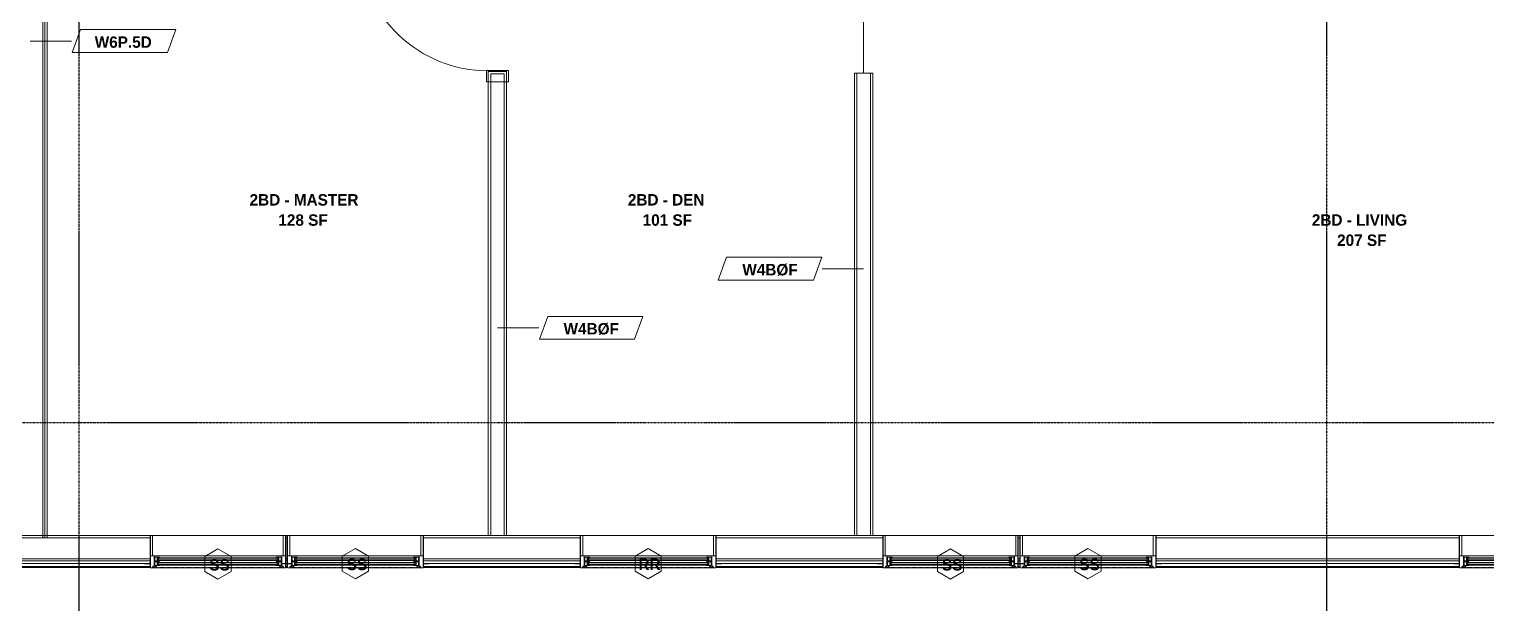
# Model space of a CAD drawing. Header units: inches. Extents: x -4058 to -1781, y 9814 to 12264.
# Drawn here: x -2513.4 to -2131.4, y 11238.3 to 11389 of the extents above; entities that cross this region are included whole.
import ezdxf

# ---------------------------------------------------------------- set-up
doc = ezdxf.new("R2010")
doc.units = ezdxf.units.IN
doc.header["$MEASUREMENT"] = 0
doc.linetypes.add('Dash', pattern=[0.25, 0.125, -0.125])
doc.linetypes.add('Grid Line 1_2_', pattern=[0.875, 0.5, -0.125, 0.125, -0.125])
for name, color, linetype, lineweight in [('0-1', 7, 'Continuous', 5), ('0-2', 7, 'Continuous', 9), ('A-AREA-IDEN', 2, 'Continuous', 9), ('A-DETL-GENF-HDLN-1', 7, 'Dash', 9), ('A-DETL-GENF-HDLN-2', 1, 'Continuous', 18), ('A-DOOR-3', 31, 'Continuous', 9), ('A-DOOR-4', 31, 'Continuous', 30), ('A-FLOR-2', 192, 'Continuous', 9), ('A-GLAZ', 151, 'Continuous', 18), ('A-GLAZ-1', 10, 'Continuous', 30), ('A-GLAZ-2', 7, 'Continuous', 9), ('A-GLAZ-IDEN', 152, 'Continuous', 9), ('A-WALL', 113, 'Continuous', 18), ('A-WALL-1', 7, 'Continuous', 9), ('A-WALL-2', 250, 'Continuous', 18), ('A-WALL-3', 113, 'Continuous', 9), ('A-WALL-IDEN', 211, 'Continuous', 9), ('I-WALL-1', 7, 'Continuous', 9), ('S-GRID-1', 1, 'Grid Line 1_2_', 30)]:
    doc.layers.add(name, color=color, linetype=linetype, lineweight=lineweight)
doc.styles.add('Century Gothic_B', font='GOTHICB.TTF', dxfattribs={"height": 3})

# ---------------------------------------------------------------- blocks, each defined once
blk = doc.blocks.new('Window-Double_Hung-Marvin-Essential - 1-WIDE _TEMP LOWER_ ESDH3066-3454269-UNIT PLANS - 2ND FLOOR')
at = {"layer": 'A-DETL-GENF-HDLN-1'}
blk.add_line((16.1, -4.22), (-16.5, -4.22), dxfattribs=at)
at = {"layer": 'A-DETL-GENF-HDLN-2'}
for p, q in [((-17.13, 4.19), (-17.75, 4.19)), ((-17.13, -1.16), (-17.13, 4.19)), ((17.12, 4.19), (17.75, 4.19)), ((17.12, 4.19), (17.12, -1.16)), ((-19.25, -3.23), (-19.25, -3.19)), ((-19.25, -3.19), (-17.9, -3.19)), ((-17.75, -3.23), (-19.25, -3.23)), ((-17.9, -3.19), (-17.9, -3.08)), ((-17.9, -3.08), (-17.75, -3.08)), ((-16.72, -1.19), (-17.75, -1.19)), ((-17.75, -4.28), (-17.75, -1.19)), ((-16.72, -3.77), (-16.72, -1.19)), ((-16.38, -3.77), (-16.72, -3.77)), ((-16.56, -1.53), (-15.34, -1.53)), ((-16.56, -1.53), (-16.56, -2.47)), ((-15.34, -2.47), (-16.56, -2.47)), ((-16.56, -2.75), (-15.34, -2.75)), ((-16.56, -2.75), (-16.56, -3.69)), ((-15.34, -3.69), (-16.56, -3.69)), ((-16.38, -3.87), (-16.38, -3.77)), ((-15.28, -1.65), (-15.94, -1.65)), ((-15.94, -1.65), (-15.94, -2.37)), ((-15.94, -2.37), (-15.28, -2.37)), ((-15.28, -2.87), (-15.94, -2.87)), ((-15.94, -2.87), (-15.94, -3.59)), ((-15.94, -3.59), (-15.28, -3.59)), ((-15.84, -1.66), (-15.84, -2.35)), ((-15.84, -2.88), (-15.84, -3.57)), ((-15.54, -1.79), (-15.54, -2.23)), ((-15.54, -3.01), (-15.54, -3.45)), ((-15.34, -1.53), (-15.28, -1.59)), ((-15.34, -2.47), (-15.28, -2.41)), ((-15.34, -2.75), (-15.28, -2.81)), ((-15.34, -3.69), (-15.28, -3.63)), ((-15.28, -1.59), (-15.28, -1.65)), ((-15.28, -2.37), (-15.28, -2.41)), ((-15.28, -2.81), (-15.28, -2.87)), ((-15.28, -3.59), (-15.28, -3.63)), ((15.34, -1.53), (15.28, -1.59)), ((15.28, -1.59), (15.28, -1.65)), ((15.28, -1.65), (15.94, -1.65)), ((15.28, -2.37), (15.28, -2.41)), ((15.94, -2.37), (15.28, -2.37)), ((15.34, -2.47), (15.28, -2.41)), ((15.34, -2.75), (15.28, -2.81)), ((15.28, -2.81), (15.28, -2.87)), ((15.28, -2.87), (15.94, -2.87)), ((15.28, -3.59), (15.28, -3.63)), ((15.94, -3.59), (15.28, -3.59)), ((15.34, -3.69), (15.28, -3.63)), ((16.56, -1.53), (15.34, -1.53)), ((15.34, -2.47), (16.56, -2.47)), ((16.56, -2.75), (15.34, -2.75)), ((15.34, -3.69), (16.56, -3.69)), ((15.54, -1.79), (15.54, -2.23)), ((15.54, -3.01), (15.54, -3.45)), ((15.84, -1.66), (15.84, -2.35)), ((15.84, -2.88), (15.84, -3.57)), ((15.94, -1.65), (15.94, -2.37)), ((15.94, -2.87), (15.94, -3.59)), ((16.38, -3.87), (16.38, -3.77)), ((16.38, -3.77), (16.72, -3.77)), ((16.56, -1.53), (16.56, -2.47)), ((16.56, -2.75), (16.56, -3.69)), ((16.72, -3.77), (16.72, -1.19)), ((16.72, -1.19), (17.75, -1.19)), ((17.75, -4.28), (17.75, -1.19)), ((17.9, -3.08), (17.75, -3.08)), ((17.75, -3.23), (19.25, -3.23)), ((17.9, -3.19), (17.9, -3.08)), ((19.25, -3.19), (17.9, -3.19)), ((19.25, -3.23), (19.25, -3.19)), ((-17.75, -4.28), (-17.16, -4.28)), ((-17.08, -3.87), (-17.16, -4.28)), ((-17.08, -3.87), (-16.19, -3.87)), ((-16.85, -4.25), (-16.85, -3.87)), ((-16.3, -4.25), (-16.85, -4.25)), ((-16.18, -4.01), (-16.3, -4.01)), ((-16.3, -4.01), (-16.3, -4.25)), ((-16.19, -3.87), (-16.19, -3.97)), ((-16.19, -3.97), (-16.1, -3.97)), ((-16.18, -4.22), (-16.18, -4.01)), ((-16.18, -4.22), (-16.1, -4.22)), ((-16.1, -3.97), (-16.1, -4.22)), ((16.19, -3.97), (16.1, -3.97)), ((16.1, -3.97), (16.1, -4.22)), ((16.18, -4.22), (16.1, -4.22)), ((16.18, -4.22), (16.18, -4.01)), ((16.18, -4.01), (16.3, -4.01)), ((17.08, -3.87), (16.19, -3.87)), ((16.19, -3.87), (16.19, -3.97)), ((16.3, -4.01), (16.3, -4.25)), ((16.3, -4.25), (16.85, -4.25)), ((16.85, -4.25), (16.85, -3.87)), ((17.08, -3.87), (17.16, -4.28)), ((17.75, -4.28), (17.16, -4.28))]:
    blk.add_line(p, q, dxfattribs=at)
at = {"layer": 'A-GLAZ'}
for p, q in [((15.84, -1.66), (-15.84, -1.66)), ((15.84, -1.79), (-15.84, -1.79)), ((15.84, -2.23), (-15.84, -2.23)), ((15.84, -2.35), (-15.84, -2.35)), ((15.84, -2.88), (-15.84, -2.88)), ((15.84, -3.01), (-15.84, -3.01)), ((15.84, -3.45), (-15.84, -3.45)), ((15.84, -3.57), (-15.84, -3.57))]:
    blk.add_line(p, q, dxfattribs=at)
at = {"layer": 'A-GLAZ-1'}
for p, q in [((-17.75, -1.16), (-17.75, 4.19)), ((17.75, 4.19), (17.75, -1.16)), ((-17.75, -4.28), (-17.75, -1.19)), ((17.75, -1.19), (17.75, -4.28))]:
    blk.add_line(p, q, dxfattribs=at)
at = {"layer": 'A-GLAZ-2'}
for p, q in [((-17.75, 4.19), (17.75, 4.19)), ((-17.75, -1.19), (17.75, -1.19)), ((17.75, -4.28), (-17.75, -4.28)), ((17.75, -4.19), (20.46, -4.19)), ((20.46, -4.25), (17.75, -4.25)), ((20.46, -4.19), (20.46, -4.25))]:
    blk.add_line(p, q, dxfattribs=at)
blk = doc.blocks.new('Window-Double_Hung-Marvin-Essential - 2-WIDE _TEMP ALL LOW_ ESDH3066-3454271-UNIT PLANS - 2ND FLOOR')
at = {"layer": 'A-DETL-GENF-HDLN-1'}
blk.add_line((16.1, -4.22), (-16.5, -4.22), dxfattribs=at)
at = {"layer": 'A-DETL-GENF-HDLN-2'}
for p, q in [((-17.13, 4.19), (-17.75, 4.19)), ((-17.13, -1.16), (-17.13, 4.19)), ((17.12, 4.19), (17.75, 4.19)), ((17.12, 4.19), (17.12, -1.16)), ((-19.25, -3.23), (-19.25, -3.19)), ((-19.25, -3.19), (-17.9, -3.19)), ((-17.75, -3.23), (-19.25, -3.23)), ((-17.9, -3.19), (-17.9, -3.08)), ((-17.9, -3.08), (-17.75, -3.08)), ((-16.72, -1.19), (-17.75, -1.19)), ((-17.75, -4.28), (-17.75, -1.19)), ((-16.72, -3.77), (-16.72, -1.19)), ((-16.38, -3.77), (-16.72, -3.77)), ((-16.56, -1.53), (-15.34, -1.53)), ((-16.56, -1.53), (-16.56, -2.47)), ((-15.34, -2.47), (-16.56, -2.47)), ((-16.56, -2.75), (-15.34, -2.75)), ((-16.56, -2.75), (-16.56, -3.69)), ((-15.34, -3.69), (-16.56, -3.69)), ((-16.38, -3.87), (-16.38, -3.77)), ((-15.28, -1.65), (-15.94, -1.65)), ((-15.94, -1.65), (-15.94, -2.37)), ((-15.94, -2.37), (-15.28, -2.37)), ((-15.28, -2.87), (-15.94, -2.87)), ((-15.94, -2.87), (-15.94, -3.59)), ((-15.94, -3.59), (-15.28, -3.59)), ((-15.84, -1.66), (-15.84, -2.35)), ((-15.84, -2.88), (-15.84, -3.57)), ((-15.54, -1.79), (-15.54, -2.23)), ((-15.54, -3.01), (-15.54, -3.45)), ((-15.34, -1.53), (-15.28, -1.59)), ((-15.34, -2.47), (-15.28, -2.41)), ((-15.34, -2.75), (-15.28, -2.81)), ((-15.34, -3.69), (-15.28, -3.63)), ((-15.28, -1.59), (-15.28, -1.65)), ((-15.28, -2.37), (-15.28, -2.41)), ((-15.28, -2.81), (-15.28, -2.87)), ((-15.28, -3.59), (-15.28, -3.63)), ((15.34, -1.53), (15.28, -1.59)), ((15.28, -1.59), (15.28, -1.65)), ((15.28, -1.65), (15.94, -1.65)), ((15.28, -2.37), (15.28, -2.41)), ((15.94, -2.37), (15.28, -2.37)), ((15.34, -2.47), (15.28, -2.41)), ((15.34, -2.75), (15.28, -2.81)), ((15.28, -2.81), (15.28, -2.87)), ((15.28, -2.87), (15.94, -2.87)), ((15.28, -3.59), (15.28, -3.63)), ((15.94, -3.59), (15.28, -3.59)), ((15.34, -3.69), (15.28, -3.63)), ((16.56, -1.53), (15.34, -1.53)), ((15.34, -2.47), (16.56, -2.47)), ((16.56, -2.75), (15.34, -2.75)), ((15.34, -3.69), (16.56, -3.69)), ((15.54, -1.79), (15.54, -2.23)), ((15.54, -3.01), (15.54, -3.45)), ((15.84, -1.66), (15.84, -2.35)), ((15.84, -2.88), (15.84, -3.57)), ((15.94, -1.65), (15.94, -2.37)), ((15.94, -2.87), (15.94, -3.59)), ((16.38, -3.87), (16.38, -3.77)), ((16.38, -3.77), (16.72, -3.77)), ((16.56, -1.53), (16.56, -2.47)), ((16.56, -2.75), (16.56, -3.69)), ((16.72, -3.77), (16.72, -1.19)), ((16.72, -1.19), (17.75, -1.19)), ((17.75, -4.28), (17.75, -1.19)), ((17.9, -3.08), (17.75, -3.08)), ((17.75, -3.23), (19.25, -3.23)), ((17.9, -3.19), (17.9, -3.08)), ((19.25, -3.19), (17.9, -3.19)), ((19.25, -3.23), (19.25, -3.19)), ((-17.75, -4.28), (-17.16, -4.28)), ((-17.08, -3.87), (-17.16, -4.28)), ((-17.08, -3.87), (-16.19, -3.87)), ((-16.85, -4.25), (-16.85, -3.87)), ((-16.3, -4.25), (-16.85, -4.25)), ((-16.18, -4.01), (-16.3, -4.01)), ((-16.3, -4.01), (-16.3, -4.25)), ((-16.19, -3.87), (-16.19, -3.97)), ((-16.19, -3.97), (-16.1, -3.97)), ((-16.18, -4.22), (-16.18, -4.01)), ((-16.18, -4.22), (-16.1, -4.22)), ((-16.1, -3.97), (-16.1, -4.22)), ((16.19, -3.97), (16.1, -3.97)), ((16.1, -3.97), (16.1, -4.22)), ((16.18, -4.22), (16.1, -4.22)), ((16.18, -4.22), (16.18, -4.01)), ((16.18, -4.01), (16.3, -4.01)), ((17.08, -3.87), (16.19, -3.87)), ((16.19, -3.87), (16.19, -3.97)), ((16.3, -4.01), (16.3, -4.25)), ((16.3, -4.25), (16.85, -4.25)), ((16.85, -4.25), (16.85, -3.87)), ((17.08, -3.87), (17.16, -4.28)), ((17.75, -4.28), (17.16, -4.28))]:
    blk.add_line(p, q, dxfattribs=at)
at = {"layer": 'A-GLAZ'}
for p, q in [((15.84, -1.66), (-15.84, -1.66)), ((15.84, -1.79), (-15.84, -1.79)), ((15.84, -2.23), (-15.84, -2.23)), ((15.84, -2.35), (-15.84, -2.35)), ((15.84, -2.88), (-15.84, -2.88)), ((15.84, -3.01), (-15.84, -3.01)), ((15.84, -3.45), (-15.84, -3.45)), ((15.84, -3.57), (-15.84, -3.57))]:
    blk.add_line(p, q, dxfattribs=at)
at = {"layer": 'A-GLAZ-1'}
for p, q in [((-17.75, -1.16), (-17.75, 4.19)), ((17.75, 4.19), (17.75, -1.16)), ((-17.75, -4.28), (-17.75, -1.19)), ((17.75, -1.19), (17.75, -4.28))]:
    blk.add_line(p, q, dxfattribs=at)
at = {"layer": 'A-GLAZ-2'}
for p, q in [((-17.75, 4.19), (17.75, 4.19)), ((-17.75, -1.19), (17.75, -1.19)), ((17.75, -4.28), (-17.75, -4.28)), ((17.75, -4.19), (20.21, -4.19)), ((20.21, -4.25), (17.75, -4.25)), ((20.21, -4.19), (20.21, -4.25))]:
    blk.add_line(p, q, dxfattribs=at)
blk = doc.blocks.new('Window-Double_Hung-Marvin-Essential - 2-WIDE _TEMP ALL LOW_ ESDH3066-3454268-UNIT PLANS - 2ND FLOOR')
at = {"layer": 'A-DETL-GENF-HDLN-1'}
blk.add_line((16.1, 4.22), (-16.5, 4.22), dxfattribs=at)
at = {"layer": 'A-DETL-GENF-HDLN-2'}
for p, q in [((-17.75, 4.28), (-17.16, 4.28)), ((-17.75, 4.28), (-17.75, 1.19)), ((-17.08, 3.87), (-17.16, 4.28)), ((-17.08, 3.87), (-16.19, 3.87)), ((-16.85, 4.25), (-16.85, 3.87)), ((-16.3, 4.25), (-16.85, 4.25)), ((-16.38, 3.87), (-16.38, 3.77)), ((-16.3, 4.01), (-16.3, 4.25)), ((-16.18, 4.01), (-16.3, 4.01)), ((-16.19, 3.97), (-16.1, 3.97)), ((-16.19, 3.87), (-16.19, 3.97)), ((-16.18, 4.22), (-16.1, 4.22)), ((-16.18, 4.22), (-16.18, 4.01)), ((-16.1, 3.97), (-16.1, 4.22)), ((16.18, 4.22), (16.1, 4.22)), ((16.1, 3.97), (16.1, 4.22)), ((16.19, 3.97), (16.1, 3.97)), ((16.18, 4.22), (16.18, 4.01)), ((16.18, 4.01), (16.3, 4.01)), ((16.19, 3.87), (16.19, 3.97)), ((17.08, 3.87), (16.19, 3.87)), ((16.3, 4.01), (16.3, 4.25)), ((16.3, 4.25), (16.85, 4.25)), ((16.38, 3.87), (16.38, 3.77)), ((16.85, 4.25), (16.85, 3.87)), ((17.08, 3.87), (17.16, 4.28)), ((17.75, 4.28), (17.16, 4.28)), ((17.75, 4.28), (17.75, 1.19)), ((-19.25, 3.23), (-19.25, 3.19)), ((-17.75, 3.23), (-19.25, 3.23)), ((-19.25, 3.19), (-17.9, 3.19)), ((-17.9, 3.19), (-17.9, 3.08)), ((-17.9, 3.08), (-17.75, 3.08)), ((-16.72, 1.19), (-17.75, 1.19)), ((-17.13, 1.16), (-17.13, -4.19)), ((-16.38, 3.77), (-16.72, 3.77)), ((-16.72, 3.77), (-16.72, 1.19)), ((-15.34, 3.69), (-16.56, 3.69)), ((-16.56, 2.75), (-16.56, 3.69)), ((-16.56, 2.75), (-15.34, 2.75)), ((-15.34, 2.47), (-16.56, 2.47)), ((-16.56, 1.53), (-16.56, 2.47)), ((-16.56, 1.53), (-15.34, 1.53)), ((-15.94, 2.87), (-15.94, 3.59)), ((-15.94, 3.59), (-15.28, 3.59)), ((-15.28, 2.87), (-15.94, 2.87)), ((-15.94, 1.65), (-15.94, 2.37)), ((-15.94, 2.37), (-15.28, 2.37)), ((-15.28, 1.65), (-15.94, 1.65)), ((-15.84, 2.88), (-15.84, 3.57)), ((-15.84, 1.66), (-15.84, 2.35)), ((-15.54, 3.01), (-15.54, 3.45)), ((-15.54, 1.79), (-15.54, 2.23)), ((-15.34, 3.69), (-15.28, 3.63)), ((-15.34, 2.75), (-15.28, 2.81)), ((-15.34, 2.47), (-15.28, 2.41)), ((-15.34, 1.53), (-15.28, 1.59)), ((-15.28, 3.59), (-15.28, 3.63)), ((-15.28, 2.81), (-15.28, 2.87)), ((-15.28, 2.37), (-15.28, 2.41)), ((-15.28, 1.59), (-15.28, 1.65)), ((15.34, 3.69), (15.28, 3.63)), ((15.28, 3.59), (15.28, 3.63)), ((15.94, 3.59), (15.28, 3.59)), ((15.28, 2.81), (15.28, 2.87)), ((15.28, 2.87), (15.94, 2.87)), ((15.34, 2.75), (15.28, 2.81)), ((15.34, 2.47), (15.28, 2.41)), ((15.28, 2.37), (15.28, 2.41)), ((15.94, 2.37), (15.28, 2.37)), ((15.28, 1.59), (15.28, 1.65)), ((15.28, 1.65), (15.94, 1.65)), ((15.34, 1.53), (15.28, 1.59)), ((15.34, 3.69), (16.56, 3.69)), ((16.56, 2.75), (15.34, 2.75)), ((15.34, 2.47), (16.56, 2.47)), ((16.56, 1.53), (15.34, 1.53)), ((15.54, 3.01), (15.54, 3.45)), ((15.54, 1.79), (15.54, 2.23)), ((15.84, 2.88), (15.84, 3.57)), ((15.84, 1.66), (15.84, 2.35)), ((15.94, 2.87), (15.94, 3.59)), ((15.94, 1.65), (15.94, 2.37)), ((16.38, 3.77), (16.72, 3.77)), ((16.56, 2.75), (16.56, 3.69)), ((16.56, 1.53), (16.56, 2.47)), ((16.72, 3.77), (16.72, 1.19)), ((16.72, 1.19), (17.75, 1.19)), ((17.12, -4.19), (17.12, 1.16)), ((17.75, 3.23), (19.25, 3.23)), ((17.9, 3.08), (17.75, 3.08)), ((17.9, 3.19), (17.9, 3.08)), ((19.25, 3.19), (17.9, 3.19)), ((19.25, 3.23), (19.25, 3.19)), ((-17.13, -4.19), (-17.75, -4.19)), ((17.12, -4.19), (17.75, -4.19))]:
    blk.add_line(p, q, dxfattribs=at)
at = {"layer": 'A-GLAZ'}
for p, q in [((15.84, 3.57), (-15.84, 3.57)), ((15.84, 3.45), (-15.84, 3.45)), ((15.84, 3.01), (-15.84, 3.01)), ((15.84, 2.88), (-15.84, 2.88)), ((15.84, 2.35), (-15.84, 2.35)), ((15.84, 2.23), (-15.84, 2.23)), ((15.84, 1.79), (-15.84, 1.79)), ((15.84, 1.66), (-15.84, 1.66))]:
    blk.add_line(p, q, dxfattribs=at)
at = {"layer": 'A-GLAZ-1'}
for p, q in [((-17.75, 4.28), (-17.75, 1.19)), ((17.75, 1.19), (17.75, 4.28)), ((-17.75, 1.16), (-17.75, -4.19)), ((17.75, -4.19), (17.75, 1.16))]:
    blk.add_line(p, q, dxfattribs=at)
at = {"layer": 'A-GLAZ-2'}
for p, q in [((17.75, 4.28), (-17.75, 4.28)), ((20.21, 4.25), (17.75, 4.25)), ((17.75, 4.19), (20.21, 4.19)), ((20.21, 4.19), (20.21, 4.25)), ((-17.75, 1.19), (17.75, 1.19)), ((-17.75, -4.19), (17.75, -4.19))]:
    blk.add_line(p, q, dxfattribs=at)
blk = doc.blocks.new('CTR - 1st Phase - Shell_rvt-1-UNIT PLANS - 2ND FLOOR')
at = {"layer": 'A-WALL-1'}
for p, q in [((-2481.68, 11256.26), (-2566.24, 11256.26)), ((-2445.67, 11256.26), (-2446.18, 11256.26)), ((-2368.94, 11256.26), (-2410.17, 11256.26)), ((-2289.68, 11256.26), (-2333.44, 11256.26)), ((-2253.67, 11256.26), (-2254.18, 11256.26)), ((-2138.54, 11256.26), (-2218.17, 11256.26)), ((-2481.68, 11250.89), (-2481.68, 11250.92)), ((-2446.18, 11250.92), (-2446.18, 11250.89)), ((-2445.67, 11250.89), (-2445.67, 11250.92)), ((-2410.17, 11250.92), (-2410.17, 11250.89)), ((-2368.94, 11250.89), (-2368.94, 11250.92)), ((-2333.44, 11250.92), (-2333.44, 11250.89)), ((-2289.68, 11250.89), (-2289.68, 11250.92)), ((-2254.18, 11250.92), (-2254.18, 11250.89)), ((-2253.67, 11250.89), (-2253.67, 11250.92)), ((-2218.17, 11250.92), (-2218.17, 11250.89)), ((-2138.54, 11250.89), (-2138.54, 11250.92)), ((-2566.24, 11247.89), (-2484.14, 11247.89)), ((-2446.18, 11247.89), (-2445.67, 11247.89)), ((-2407.71, 11247.89), (-2368.94, 11247.89)), ((-2330.73, 11247.89), (-2292.14, 11247.89)), ((-2254.18, 11247.89), (-2253.67, 11247.89)), ((-2215.71, 11247.89), (-2138.54, 11247.89))]:
    blk.add_line(p, q, dxfattribs=at)
at = {"layer": 'A-WALL-2'}
for p, q in [((-2566.24, 11255.64), (-2481.68, 11255.64)), ((-2446.18, 11255.64), (-2445.67, 11255.64)), ((-2410.17, 11255.64), (-2368.94, 11255.64)), ((-2333.44, 11255.64), (-2289.68, 11255.64)), ((-2254.18, 11255.64), (-2253.67, 11255.64)), ((-2218.17, 11255.64), (-2138.54, 11255.64)), ((-2566.24, 11250.14), (-2481.68, 11250.14)), ((-2566.24, 11249.64), (-2481.68, 11249.64)), ((-2566.24, 11248.89), (-2481.68, 11248.89)), ((-2566.24, 11248.14), (-2481.68, 11248.14)), ((-2446.18, 11250.14), (-2445.67, 11250.14)), ((-2446.18, 11249.64), (-2445.67, 11249.64)), ((-2446.18, 11248.89), (-2445.67, 11248.89)), ((-2446.18, 11248.14), (-2445.67, 11248.14)), ((-2410.17, 11250.14), (-2368.94, 11250.14)), ((-2410.17, 11249.64), (-2368.94, 11249.64)), ((-2410.17, 11248.89), (-2368.94, 11248.89)), ((-2410.17, 11248.14), (-2368.94, 11248.14)), ((-2333.44, 11250.14), (-2289.68, 11250.14)), ((-2333.44, 11249.64), (-2289.68, 11249.64)), ((-2333.44, 11248.89), (-2289.68, 11248.89)), ((-2333.44, 11248.14), (-2289.68, 11248.14)), ((-2254.18, 11250.14), (-2253.67, 11250.14)), ((-2254.18, 11249.64), (-2253.67, 11249.64)), ((-2254.18, 11248.89), (-2253.67, 11248.89)), ((-2254.18, 11248.14), (-2253.67, 11248.14)), ((-2218.17, 11250.14), (-2138.54, 11250.14)), ((-2218.17, 11249.64), (-2138.54, 11249.64)), ((-2218.17, 11248.89), (-2138.54, 11248.89)), ((-2218.17, 11248.14), (-2138.54, 11248.14))]:
    blk.add_line(p, q, dxfattribs=at)
at = {"layer": '0-2', "rotation": 180}
for p in [(-2463.93, 11252.08), (-2271.93, 11252.08)]:
    blk.add_blockref('Window-Double_Hung-Marvin-Essential - 2-WIDE _TEMP ALL LOW_ ESDH3066-3454268-UNIT PLANS - 2ND FLOOR', p, dxfattribs=at)
at = {"layer": '0-2'}
for name, p in [('Window-Double_Hung-Marvin-Essential - 2-WIDE _TEMP ALL LOW_ ESDH3066-3454271-UNIT PLANS - 2ND FLOOR', (-2427.92, 11252.08)), ('Window-Double_Hung-Marvin-Essential - 1-WIDE _TEMP LOWER_ ESDH3066-3454269-UNIT PLANS - 2ND FLOOR', (-2351.19, 11252.08)), ('Window-Double_Hung-Marvin-Essential - 2-WIDE _TEMP ALL LOW_ ESDH3066-3454271-UNIT PLANS - 2ND FLOOR', (-2235.92, 11252.08)), ('Window-Double_Hung-Marvin-Essential - 1-WIDE _TEMP LOWER_ ESDH3066-3454269-UNIT PLANS - 2ND FLOOR', (-2120.79, 11252.08))]:
    blk.add_blockref(name, p, dxfattribs=at)
blk = doc.blocks.new('CTR - 1st Phase - Common Walls_rvt-1-UNIT PLANS - 2ND FLOOR')
at = {"layer": 'A-WALL-2'}
for p, q in [((-2509.81, 11255.64), (-2509.81, 11640.61)), ((-2509.31, 11255.64), (-2509.31, 11640.61))]:
    blk.add_line(p, q, dxfattribs=at)
at = {"layer": 'I-WALL-1'}
for p, q in [((-2508.69, 11255.64), (-2508.69, 11520.68)), ((-2517.56, 11255.64), (-2508.69, 11255.64))]:
    blk.add_line(p, q, dxfattribs=at)
blk = doc.blocks.new('CTR - 1st Phase - Structure_rvt-1-UNIT PLANS - 2ND FLOOR')
at = {"layer": 'S-GRID-1'}
for p, q in [((-2500.32, 9814.03), (-2500.32, 12247.5)), ((-2173.32, 9814.03), (-2173.32, 12247.5)), ((-1781.27, 11285.79), (-4041.78, 11285.79))]:
    blk.add_line(p, q, dxfattribs=at)
blk = doc.blocks.new('SWING - SINGLE - FLUSH - SWING - FLUSH - 2-10 x 6-8 - PRIVACY-4346066-UNIT PLANS - 2ND FLOOR')
at = {"layer": 'A-DOOR-3'}
for p, q in [((-17, 2.87), (-20, 2.87)), ((-20, 2.87), (-20, -2.38)), ((-17, -2.38), (-17, 2.87)), ((20, 2.87), (17, 2.87)), ((17, 2.87), (17, -2.38)), ((20, -2.38), (20, 2.87)), ((-20, -2.38), (-17, -2.38)), ((-17, -2.38), (-20, -2.38)), ((-20, -2.38), (-20, -2.88)), ((-20, -2.88), (-17, -2.88)), ((-17, -2.88), (-17, -2.38)), ((17, -2.38), (20, -2.38)), ((20, -2.38), (17, -2.38)), ((17, -2.38), (17, -2.88)), ((17, -2.88), (20, -2.88)), ((20, -2.88), (20, -2.38))]:
    blk.add_line(p, q, dxfattribs=at)
blk.add_arc((17, 2.37), 34.07, 93.3657, 180, dxfattribs=at)
at = {"layer": 'A-DOOR-4'}
for p, q in [((15, 2.37), (15, 36.38)), ((17, 36.38), (15, 36.38)), ((17, 2.37), (17, 36.38)), ((17, 2.37), (15, 2.37))]:
    blk.add_line(p, q, dxfattribs=at)
blk = doc.blocks.new('Wall Tag - Arch Wall-3956453-UNIT PLANS - 2ND FLOOR')
at = {"layer": 'A-WALL-IDEN'}
for p, q in [((-0.356, 0.094), (-0.424, -0.094)), ((0.424, 0.094), (-0.356, 0.094)), ((0.356, -0.094), (0.424, 0.094)), ((-0.424, -0.094), (0.356, -0.094))]:
    blk.add_line(p, q, dxfattribs=at)
blk = doc.blocks.new('Window Tag - ONE-4156801-UNIT PLANS - 2ND FLOOR')
at = {"layer": 'A-GLAZ-IDEN'}
for p, q in [((0, 0.125), (-0.107, 0.062)), ((0.107, 0.062), (0, 0.125)), ((-0.107, 0.062), (-0.107, -0.062)), ((0.107, -0.062), (0.107, 0.062)), ((-0.107, -0.062), (0, -0.125)), ((0, -0.125), (0.107, -0.062))]:
    blk.add_line(p, q, dxfattribs=at)

msp = doc.modelspace()

# ---------------------------------------------------------------- linework, layer by layer
at = {"layer": 'A-FLOR-2'}
msp.add_line((-2294.7, 11377.45), (-2294.7, 11415.18), dxfattribs=at)
at = {"layer": 'A-WALL'}
for p, q in [((-2392.45, 11377.3), (-2392.45, 11256.26)), ((-2388.95, 11377.3), (-2392.45, 11377.3)), ((-2388.95, 11256.26), (-2388.95, 11377.3)), ((-2296.45, 11256.26), (-2296.45, 11377.45)), ((-2292.95, 11256.26), (-2292.95, 11377.45))]:
    msp.add_line(p, q, dxfattribs=at)
at = {"layer": 'A-WALL-3'}
for p, q in [((-2393.07, 11377.93), (-2393.07, 11256.26)), ((-2388.32, 11377.93), (-2393.07, 11377.93)), ((-2388.32, 11256.26), (-2388.32, 11377.93)), ((-2297.07, 11377.45), (-2297.07, 11256.26)), ((-2292.32, 11377.45), (-2297.07, 11377.45)), ((-2292.32, 11256.26), (-2292.32, 11377.45)), ((-2393.07, 11256.26), (-2388.32, 11256.26)), ((-2297.07, 11256.26), (-2292.32, 11256.26))]:
    msp.add_line(p, q, dxfattribs=at)
at = {"layer": 'A-WALL-IDEN'}
for p, q in [((-2513.12, 11385.9), (-2502.28, 11385.9)), ((-2294.7, 11326.21), (-2305.54, 11326.21)), ((-2390.7, 11310.72), (-2379.86, 11310.72))]:
    msp.add_line(p, q, dxfattribs=at)

# ---------------------------------------------------------------- block references
at = {"layer": '0-1'}
for name in ['CTR - 1st Phase - Structure_rvt-1-UNIT PLANS - 2ND FLOOR', 'CTR - 1st Phase - Shell_rvt-1-UNIT PLANS - 2ND FLOOR', 'CTR - 1st Phase - Common Walls_rvt-1-UNIT PLANS - 2ND FLOOR']:
    msp.add_blockref(name, (0, 0), dxfattribs=at)
at = {"layer": 'A-DOOR-3', "rotation": 89.99999999998947}
msp.add_blockref('SWING - SINGLE - FLUSH - SWING - FLUSH - 2-10 x 6-8 - PRIVACY-4346066-UNIT PLANS - 2ND FLOOR', (-2390.7, 11395.18), dxfattribs=at)
at = {"layer": 'A-GLAZ-IDEN', "xscale": 31.99999999999999, "yscale": 31.99999999999999, "zscale": 31.99999999999999}
for p in [(-2463.93, 11248.8), (-2427.92, 11248.89), (-2351.19, 11248.89), (-2271.93, 11248.8), (-2235.92, 11248.89)]:
    msp.add_blockref('Window Tag - ONE-4156801-UNIT PLANS - 2ND FLOOR', p, dxfattribs=at)
at = {"layer": 'A-WALL-IDEN', "xscale": 31.99999999999999, "yscale": 31.99999999999999, "zscale": 31.99999999999999}
for p in [(-2488.55, 11385.9), (-2319.27, 11326.21), (-2366.12, 11310.72)]:
    msp.add_blockref('Wall Tag - Arch Wall-3956453-UNIT PLANS - 2ND FLOOR', p, dxfattribs=at)

# ---------------------------------------------------------------- texts
at = {"layer": 'A-AREA-IDEN', "char_height": 3, "attachment_point": 1, "style": 'Century Gothic_B'}
for s, insert, width in [('2BD - MASTER', (-2455.63, 11345.78), 33.633), ('2BD - DEN', (-2356.49, 11345.78), 24.745), ('128 SF', (-2448.09, 11340.48), 15.352), ('101 SF', (-2352.62, 11340.48), 15.352), ('2BD - LIVING', (-2177.23, 11340.49), 31.411), ('207 SF', (-2170.61, 11335.19), 15.352)]:
    msp.add_mtext(s, dxfattribs=dict(at, insert=insert, width=width))
at = {"layer": 'A-GLAZ-IDEN', "char_height": 3, "attachment_point": 1, "style": 'Century Gothic_B'}
for s, insert, width in [('SS', (-2466.19, 11250.08), 5.454), ('SS', (-2430.18, 11250.17), 5.454), ('RR', (-2353.7, 11250.17), 6.06), ('SS', (-2274.19, 11250.08), 5.454), ('SS', (-2238.18, 11250.17), 5.454)]:
    msp.add_mtext(s, dxfattribs=dict(at, insert=insert, width=width))
at = {"layer": 'A-WALL-IDEN', "char_height": 3, "attachment_point": 1, "style": 'Century Gothic_B'}
for s, insert, width in [('W6P.5D', (-2496.22, 11387.14), 18.483), ('W4BØF', (-2326.49, 11327.46), 17.372), ('W4BØF', (-2373.34, 11311.97), 17.372)]:
    msp.add_mtext(s, dxfattribs=dict(at, insert=insert, width=width))

doc.saveas('drawing.dxf')
